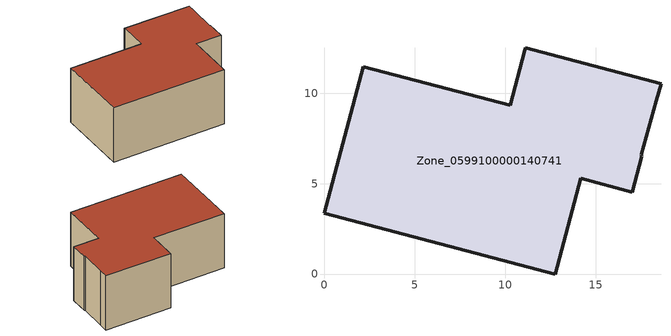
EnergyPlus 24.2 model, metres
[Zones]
Zone_0599100000140741
 floor ground (C_G): 11.12,12.51 18.61,10.53 18.36,9.58 17.51,6.59 17.55,6.52 17.03,4.54 14.17,5.31 12.77,0 0,3.38 2.15,11.48 10.26,9.33 11.08,12.39 z0
 wall outside (C_F): 2.15,11.48 0,3.38 12.77,0 14.17,5.31 17.03,4.54 17.55,6.52 17.51,6.59 18.36,9.58 18.61,10.53 11.12,12.51 11.08,12.39 10.26,9.33 2.15,11.48 z0:6.68
 roof outside (C_R): 18.36,9.58 18.61,10.53 11.12,12.51 11.08,12.39 10.26,9.33 2.15,11.48 0,3.38 12.77,0 14.17,5.31 17.03,4.54 17.55,6.52 17.51,6.59 z6.68
[BUILDING]
Pand.0599100000140741: North Axis=0; Terrain=City; Loads Convergence Tolerance Value=0.04; Temperature Convergence Tolerance Value=0.4; Solar Distribution=FullExterior; Maximum Number of Warmup Days=25; Minimum Number of Warmup Days=1
[Site:Location]
Rotterdam.The.Hague.AP_ZH_NLD Design_Conditions: Latitude=51.96; Longitude=4.45; Time Zone=1; Elevation=-4.5
[SITE:GROUNDTEMPERATURE:BUILDINGSURFACE]
18, 18, 18, 18, 18, 18, 18, 18, 18, 18, 18, 18
[MATERIAL] Thermal Absorptance=0.9; Solar Absorptance=0.7; Visible Absorptance=0.7
Name | Roughness | Thickness | Conductivity | Density | Specific Heat
G.D.1992-2005 | MediumSmooth | 0.15 | 0.06 | 540 | 1210
F.D.1992-2005 | Rough | 0.3 | 0.12 | 1920 | 840
R.D.1992-2005 | MediumRough | 0.2 | 0.08 | 1500 | 1000
[CONSTRUCTION]
C_G: G.D.1992-2005
C_F: F.D.1992-2005
C_R: R.D.1992-2005
[ZONE]
Zone_0599100000140741: Type=1; Multiplier=1; Ceiling Height=Autocalculate; Volume=Autocalculate; Floor Area=autocalculate; Part of Total Floor Area=Yes
[ZONEINFILTRATION:DESIGNFLOWRATE]
Infil_Zone_0599100000140741: Zone or ZoneList or Space or SpaceList=Zone_0599100000140741; Schedule=AlwaysOn; Design Flow Rate Calculation Method=Flow/Area; Flow Rate per Floor Area=0.0021; Constant Term Coefficient=1; Temperature Term Coefficient=0; Velocity Term Coefficient=0; Velocity Squared Term Coefficient=0
[HVACTEMPLATE:ZONE:IDEALLOADSAIRSYSTEM]
Zone_0599100000140741: Maximum Heating Supply Air Temperature=50; Minimum Cooling Supply Air Temperature=13; Maximum Heating Supply Air Humidity Ratio=0.0156; Minimum Cooling Supply Air Humidity Ratio=0.0077; Heating Limit=NoLimit; Cooling Limit=NoLimit; Dehumidification Control Type=ConstantSensibleHeatRatio; Cooling Sensible Heat Ratio=0.7; Dehumidification Setpoint=60; Humidification Control Type=None; Humidification Setpoint=30; Outdoor Air Method=None; Outdoor Air Flow Rate per Person=0.00944; Outdoor Air Flow Rate per Zone Floor Area=0; Outdoor Air Flow Rate per Zone=0; Demand Controlled Ventilation Type=None; Outdoor Air Economizer Type=NoEconomizer; Heat Recovery Type=None; Sensible Heat Recovery Effectiveness=0.7; Latent Heat Recovery Effectiveness=0.65
[ZONECONTROL:THERMOSTAT]
ThermostatControl_Zone_0599100000140741: Zone or ZoneList=Zone_0599100000140741; Control Type Schedule=DualSetpointControlType; Control 1=Thermostat_Zone_0599100000140741; Temperature Difference Between Cutout And Setpoint=0
[THERMOSTATSETPOINT:DUALSETPOINT]
Thermostat_Zone_0599100000140741: Heating Setpoint Temperature Schedule=HeatingSetpoint_Zone_0599100000140741; Cooling Setpoint Temperature Schedule=CoolingSetpoint_Zone_0599100000140741
[SCHEDULE:COMPACT]
HeatingSetpoint_Zone_0599100000140741: Through: 12/31, For: AllDays, Until: 24:00, 21
CoolingSetpoint_Zone_0599100000140741: Through: 12/31, For: AllDays, Until: 24:00, 24
DualSetpointControlType: Through: 12/31, For: AllDays, Until: 24:00, 4
AlwaysOn: Through: 12/31, For: AllDays, Until: 24:00, 1
